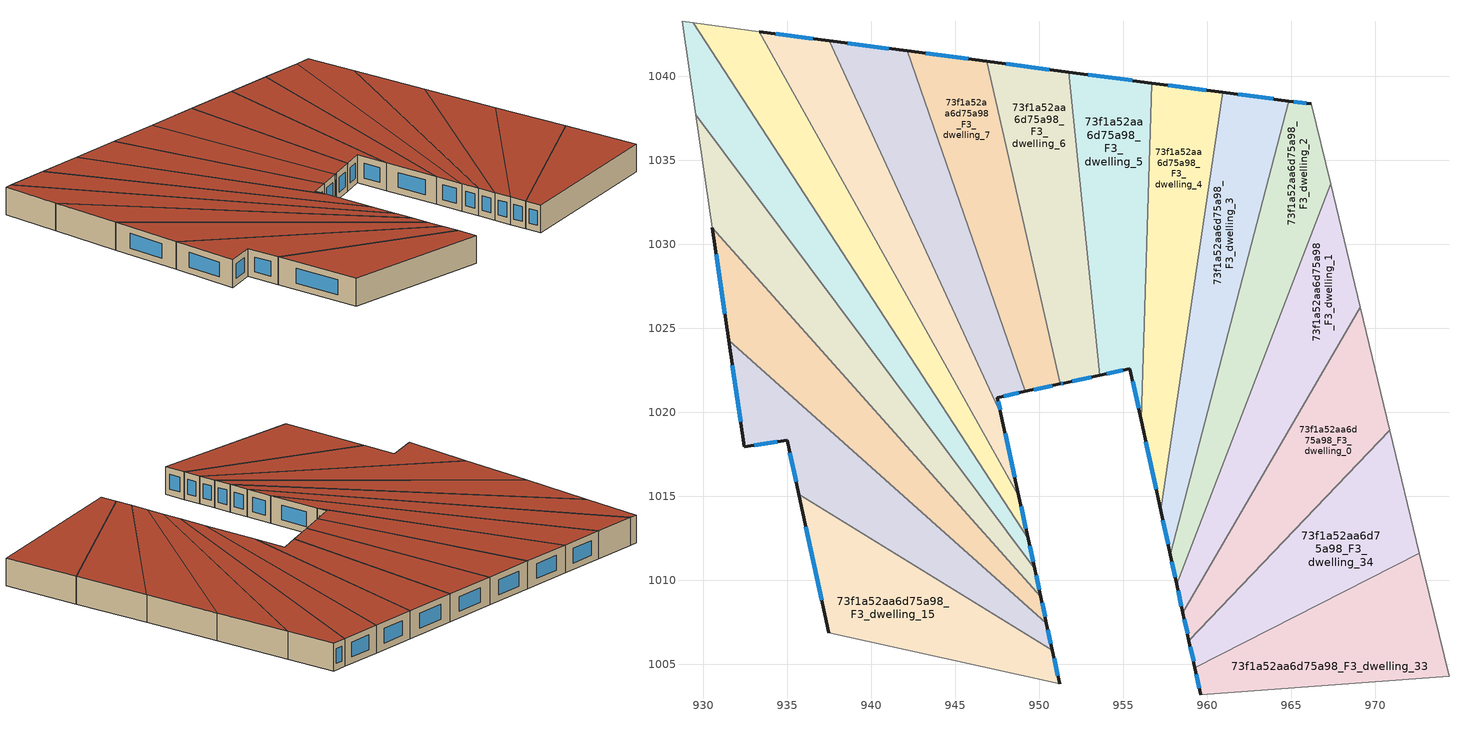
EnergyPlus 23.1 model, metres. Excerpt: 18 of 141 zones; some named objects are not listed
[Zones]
73f1a52aa6d75a98_F3_dwelling_0
 floor to 73f1a52aa6d75a98_F2_dwelling_0 (EU_floor_Construction): 969.1,1026.26 970.86,1018.93 958.91,1006.42 958.55,1008.08 z9
 wall outside (EU_wall_Construction): 958.55,1008.08 958.91,1006.42 z9:12
 wall to 73f1a52aa6d75a98_F3_dwelling_1 (EU_wall_Construction): 969.1,1026.26 958.55,1008.08 z9:12
 wall adiabatic (EU_wall_Construction): 970.86,1018.93 969.1,1026.26 z9:12
 wall to 73f1a52aa6d75a98_F3_dwelling_34 (EU_wall_Construction): 958.91,1006.42 970.86,1018.93 z9:12
 window (EU_Window_Construction): 958.63,1007.69 958.82,1006.81 z9.7:11.3
 roof outside (EU_roof_Construction): 958.91,1006.42 970.86,1018.93 969.1,1026.26 958.55,1008.08 z12
73f1a52aa6d75a98_F3_dwelling_1
 floor to 73f1a52aa6d75a98_F2_dwelling_1 (EU_floor_Construction): 967.33,1033.59 969.1,1026.26 958.55,1008.08 958.18,1009.76 z9
 wall outside (EU_wall_Construction): 958.18,1009.76 958.55,1008.08 z9:12
 wall to 73f1a52aa6d75a98_F3_dwelling_2 (EU_wall_Construction): 967.33,1033.59 958.18,1009.76 z9:12
 wall adiabatic (EU_wall_Construction): 969.1,1026.26 967.33,1033.59 z9:12
 window (EU_Window_Construction): 958.27,1009.37 958.46,1008.47 z9.7:11.3
 roof outside (EU_roof_Construction): 958.55,1008.08 969.1,1026.26 967.33,1033.59 958.18,1009.76 z12
73f1a52aa6d75a98_F3_dwelling_10
 floor to 73f1a52aa6d75a98_F2_dwelling_10 (EU_floor_Construction): 933.33,1042.66 948.79,1014.99 949.34,1012.47 929.42,1043.18 z9
 wall outside (EU_wall_Construction): 949.34,1012.47 948.79,1014.99 z9:12
 wall to 73f1a52aa6d75a98_F3_dwelling_11 (EU_wall_Construction): 929.42,1043.18 949.34,1012.47 z9:12
 wall adiabatic (EU_wall_Construction): 933.33,1042.66 929.42,1043.18 z9:12
 wall to 73f1a52aa6d75a98_F3_dwelling_9 (EU_wall_Construction): 948.79,1014.99 933.33,1042.66 z9:12
 window (EU_Window_Construction): 949.21,1013.06 948.92,1014.4 z9.7:11.3
 roof outside (EU_roof_Construction): 949.34,1012.47 948.79,1014.99 933.33,1042.66 929.42,1043.18 z12
73f1a52aa6d75a98_F3_dwelling_11
 floor to 73f1a52aa6d75a98_F2_dwelling_11 (EU_floor_Construction): 929.42,1043.18 949.34,1012.47 949.72,1010.7 929.55,1037.71 928.74,1043.26 z9
 wall outside (EU_wall_Construction): 949.72,1010.7 949.34,1012.47 z9:12
 wall to 73f1a52aa6d75a98_F3_dwelling_12 (EU_wall_Construction): 929.55,1037.71 949.72,1010.7 z9:12
 wall adiabatic (EU_wall_Construction): 929.42,1043.18 928.74,1043.26 929.55,1037.71 z9:12
 window (EU_Window_Construction): 949.63,1011.12 949.43,1012.06 z9.7:11.3
 roof outside (EU_roof_Construction): 949.72,1010.7 949.34,1012.47 929.42,1043.18 928.74,1043.26 929.55,1037.71 z12
73f1a52aa6d75a98_F3_dwelling_12
 floor to 73f1a52aa6d75a98_F2_dwelling_12 (EU_floor_Construction): 929.55,1037.71 949.72,1010.7 950.08,1009.04 930.54,1030.99 z9
 wall outside (EU_wall_Construction): 950.08,1009.04 949.72,1010.7 z9:12
 wall to 73f1a52aa6d75a98_F3_dwelling_13 (EU_wall_Construction): 930.54,1030.99 950.08,1009.04 z9:12
 wall adiabatic (EU_wall_Construction): 929.55,1037.71 930.54,1030.99 z9:12
 window (EU_Window_Construction): 950,1009.43 949.81,1010.31 z9.7:11.3
 roof outside (EU_roof_Construction): 950.08,1009.04 949.72,1010.7 929.55,1037.71 930.54,1030.99 z12
73f1a52aa6d75a98_F3_dwelling_13
 floor to 73f1a52aa6d75a98_F2_dwelling_13 (EU_floor_Construction): 930.54,1030.99 950.08,1009.04 950.43,1007.46 931.52,1024.28 z9
 wall outside (EU_wall_Construction): 950.43,1007.46 950.08,1009.04 / 930.54,1030.99 931.52,1024.28 z9:12
 wall to 73f1a52aa6d75a98_F3_dwelling_14 (EU_wall_Construction): 931.52,1024.28 950.43,1007.46 z9:12
 window (EU_Window_Construction): 950.35,1007.83 950.16,1008.66 / 930.77,1029.41 931.29,1025.85 z9.7:11.3
 roof outside (EU_roof_Construction): 950.43,1007.46 950.08,1009.04 930.54,1030.99 931.52,1024.28 z12
73f1a52aa6d75a98_F3_dwelling_14
 floor to 73f1a52aa6d75a98_F2_dwelling_14 (EU_floor_Construction): 950.43,1007.46 950.78,1005.83 935.69,1015.12 934.99,1018.34 932.45,1017.95 931.52,1024.28 z9
 wall outside (EU_wall_Construction): 931.52,1024.28 932.45,1017.95 934.99,1018.34 935.69,1015.12 / 950.78,1005.83 950.43,1007.46 z9:12
 wall to 73f1a52aa6d75a98_F3_dwelling_15 (EU_wall_Construction): 935.69,1015.12 950.78,1005.83 z9:12
 window (EU_Window_Construction): 931.74,1022.79 932.23,1019.44 / 950.7,1006.21 950.51,1007.07 / 935.15,1017.59 935.53,1015.87 / 933.04,1018.04 934.39,1018.25 z9.7:11.3
 roof outside (EU_roof_Construction): 950.78,1005.83 950.43,1007.46 931.52,1024.28 932.45,1017.95 934.99,1018.34 935.69,1015.12 z12
73f1a52aa6d75a98_F3_dwelling_15
 floor to 73f1a52aa6d75a98_F2_dwelling_15 (EU_floor_Construction): 950.78,1005.83 951.21,1003.85 937.48,1006.87 935.69,1015.12 z9
 wall outside (EU_wall_Construction): 951.21,1003.85 950.78,1005.83 / 935.69,1015.12 937.48,1006.87 z9:12
 wall to 73f1a52aa6d75a98_F3_dwelling_16 (EU_wall_Construction): 937.48,1006.87 951.21,1003.85 z9:12
 window (EU_Window_Construction): 951.11,1004.32 950.88,1005.37 / 936.11,1013.18 937.06,1008.81 z9.7:11.3
 roof outside (EU_roof_Construction): 951.21,1003.85 950.78,1005.83 935.69,1015.12 937.48,1006.87 z12
73f1a52aa6d75a98_F3_dwelling_2
 floor to 73f1a52aa6d75a98_F2_dwelling_2 (EU_floor_Construction): 966.19,1038.35 967.33,1033.59 958.18,1009.76 957.8,1011.54 964.84,1038.53 z9
 wall outside (EU_wall_Construction): 957.8,1011.54 958.18,1009.76 / 966.19,1038.35 964.84,1038.53 z9:12
 wall to 73f1a52aa6d75a98_F3_dwelling_3 (EU_wall_Construction): 964.84,1038.53 957.8,1011.54 z9:12
 wall adiabatic (EU_wall_Construction): 967.33,1033.59 966.19,1038.35 z9:12
 window (EU_Window_Construction): 957.89,1011.12 958.09,1010.18 / 965.87,1038.39 965.16,1038.48 z9.7:11.3
 roof outside (EU_roof_Construction): 958.18,1009.76 967.33,1033.59 966.19,1038.35 964.84,1038.53 957.8,1011.54 z12
73f1a52aa6d75a98_F3_dwelling_3
 floor to 73f1a52aa6d75a98_F2_dwelling_3 (EU_floor_Construction): 964.84,1038.53 957.8,1011.54 957.22,1014.18 960.91,1039.04 z9
 wall outside (EU_wall_Construction): 957.22,1014.18 957.8,1011.54 / 964.84,1038.53 960.91,1039.04 z9:12
 wall to 73f1a52aa6d75a98_F3_dwelling_4 (EU_wall_Construction): 960.91,1039.04 957.22,1014.18 z9:12
 window (EU_Window_Construction): 957.36,1013.56 957.66,1012.16 / 963.92,1038.65 961.84,1038.92 z9.7:11.3
 roof outside (EU_roof_Construction): 957.8,1011.54 964.84,1038.53 960.91,1039.04 957.22,1014.18 z12
73f1a52aa6d75a98_F3_dwelling_33
 floor to 73f1a52aa6d75a98_F2_dwelling_33 (EU_floor_Construction): 972.62,1011.61 974.38,1004.29 959.61,1003.2 959.26,1004.79 z9
 wall outside (EU_wall_Construction): 959.26,1004.79 959.61,1003.2 z9:12
 wall to 73f1a52aa6d75a98_F3_dwelling_34 (EU_wall_Construction): 972.62,1011.61 959.26,1004.79 z9:12
 wall adiabatic (EU_wall_Construction): 974.38,1004.29 972.62,1011.61 z9:12
 wall to 73f1a52aa6d75a98_F3_dwelling_32 (EU_wall_Construction): 959.61,1003.2 974.38,1004.29 z9:12
 window (EU_Window_Construction): 959.34,1004.42 959.53,1003.57 z9.7:11.3
 roof outside (EU_roof_Construction): 974.38,1004.29 972.62,1011.61 959.26,1004.79 959.61,1003.2 z12
73f1a52aa6d75a98_F3_dwelling_34
 floor to 73f1a52aa6d75a98_F2_dwelling_34 (EU_floor_Construction): 970.86,1018.93 972.62,1011.61 959.26,1004.79 958.91,1006.42 z9
 wall outside (EU_wall_Construction): 958.91,1006.42 959.26,1004.79 z9:12
 wall adiabatic (EU_wall_Construction): 972.62,1011.61 970.86,1018.93 z9:12
 window (EU_Window_Construction): 958.99,1006.04 959.18,1005.18 z9.7:11.3
 roof outside (EU_roof_Construction): 972.62,1011.61 970.86,1018.93 958.91,1006.42 959.26,1004.79 z12
73f1a52aa6d75a98_F3_dwelling_4
 floor to 73f1a52aa6d75a98_F2_dwelling_4 (EU_floor_Construction): 960.91,1039.04 957.22,1014.18 956.06,1019.51 956.69,1039.6 z9
 wall outside (EU_wall_Construction): 956.06,1019.51 957.22,1014.18 / 960.91,1039.04 956.69,1039.6 z9:12
 wall to 73f1a52aa6d75a98_F3_dwelling_5 (EU_wall_Construction): 956.69,1039.6 956.06,1019.51 z9:12
 window (EU_Window_Construction): 956.34,1018.26 956.95,1015.44 / 959.92,1039.17 957.68,1039.47 z9.7:11.3
 roof outside (EU_roof_Construction): 957.22,1014.18 960.91,1039.04 956.69,1039.6 956.06,1019.51 z12
73f1a52aa6d75a98_F3_dwelling_5
 floor to 73f1a52aa6d75a98_F2_dwelling_5 (EU_floor_Construction): 956.69,1039.6 956.06,1019.51 955.4,1022.58 953.58,1022.19 951.75,1040.25 z9
 wall outside (EU_wall_Construction): 953.58,1022.19 955.4,1022.58 956.06,1019.51 / 956.69,1039.6 951.75,1040.25 z9:12
 wall to 73f1a52aa6d75a98_F3_dwelling_6 (EU_wall_Construction): 951.75,1040.25 953.58,1022.19 z9:12
 window (EU_Window_Construction): 955.55,1021.86 955.91,1020.23 / 954.01,1022.29 954.97,1022.49 / 955.53,1039.75 952.91,1040.09 z9.7:11.3
 roof outside (EU_roof_Construction): 956.06,1019.51 956.69,1039.6 951.75,1040.25 953.58,1022.19 955.4,1022.58 z12
73f1a52aa6d75a98_F3_dwelling_6
 floor to 73f1a52aa6d75a98_F2_dwelling_6 (EU_floor_Construction): 951.75,1040.25 953.58,1022.19 951.46,1021.74 951.26,1021.69 946.88,1040.88 z9
 wall outside (EU_wall_Construction): 951.26,1021.69 951.46,1021.74 953.58,1022.19 / 951.75,1040.25 946.88,1040.88 z9:12
 wall to 73f1a52aa6d75a98_F3_dwelling_7 (EU_wall_Construction): 946.88,1040.88 951.26,1021.69 z9:12
 window (EU_Window_Construction): 951.96,1021.84 953.08,1022.09 / 951.3,1021.7 951.41,1021.73 / 950.6,1040.4 948.02,1040.73 z9.7:11.3
 roof outside (EU_roof_Construction): 953.58,1022.19 951.75,1040.25 946.88,1040.88 951.26,1021.69 951.46,1021.74 z12
73f1a52aa6d75a98_F3_dwelling_7
 floor to 73f1a52aa6d75a98_F2_dwelling_7 (EU_floor_Construction): 946.88,1040.88 951.26,1021.69 949.17,1021.24 942.13,1041.51 z9
 wall outside (EU_wall_Construction): 949.17,1021.24 951.26,1021.69 / 946.88,1040.88 942.13,1041.51 z9:12
 wall to 73f1a52aa6d75a98_F3_dwelling_8 (EU_wall_Construction): 942.13,1041.51 949.17,1021.24 z9:12
 window (EU_Window_Construction): 949.66,1021.35 950.77,1021.59 / 945.76,1041.03 943.25,1041.36 z9.7:11.3
 roof outside (EU_roof_Construction): 951.26,1021.69 946.88,1040.88 942.13,1041.51 949.17,1021.24 z12
73f1a52aa6d75a98_F3_dwelling_8
 floor to 73f1a52aa6d75a98_F2_dwelling_8 (EU_floor_Construction): 942.13,1041.51 949.17,1021.24 947.51,1020.88 947.72,1019.91 937.5,1042.11 z9
 wall outside (EU_wall_Construction): 947.72,1019.91 947.51,1020.88 949.17,1021.24 / 942.13,1041.51 937.5,1042.11 z9:12
 wall to 73f1a52aa6d75a98_F3_dwelling_9 (EU_wall_Construction): 937.5,1042.11 947.72,1019.91 z9:12
 window (EU_Window_Construction): 947.9,1020.96 948.78,1021.16 / 947.67,1020.14 947.56,1020.65 / 941.05,1041.65 938.59,1041.97 z9.7:11.3
 roof outside (EU_roof_Construction): 949.17,1021.24 942.13,1041.51 937.5,1042.11 947.72,1019.91 947.51,1020.88 z12
73f1a52aa6d75a98_F3_dwelling_9
 floor to 73f1a52aa6d75a98_F2_dwelling_9 (EU_floor_Construction): 937.5,1042.11 947.72,1019.91 948.79,1014.99 933.33,1042.66 z9
 wall outside (EU_wall_Construction): 948.79,1014.99 947.72,1019.91 / 937.5,1042.11 933.33,1042.66 z9:12
 window (EU_Window_Construction): 948.54,1016.15 947.97,1018.76 / 936.52,1042.24 934.31,1042.53 z9.7:11.3
 roof outside (EU_roof_Construction): 948.79,1014.99 947.72,1019.91 937.5,1042.11 933.33,1042.66 z12
[Building]
EU S2 Campaign: North Axis=0; Terrain=City; Solar Distribution=FullExterior
[Site:Location]
Budapest.Ferenc.Liszt.Intl.AP: Latitude=47.437; Longitude=19.256; Time Zone=1; Elevation=185
[SizingPeriod:WeatherFileDays]
AnnualSizingPeriod: Begin Month=1; Begin Day of Month=1; End Month=12; End Day of Month=31; Day of Week for Start Day=Monday; Use Weather File Daylight Saving Period=No; Use Weather File Rain and Snow Indicators=No
[MATERIAL]
EU_InternalMass_Material: Roughness=MediumRough; Thickness=0.1; Conductivity=1; Density=1800; Specific Heat=900; Thermal Absorptance=0.9; Solar Absorptance=0.7; Visible Absorptance=0.7
[MATERIAL:NOMASS] Roughness=MediumRough; Thermal Absorptance=0.9; Solar Absorptance=0.7; Visible Absorptance=0.7
Name | Thermal Resistance
EU_wall_NoMass | 0.832559
EU_roof_NoMass | 1.39638
EU_floor_NoMass | 0.872794
[WINDOWMATERIAL:SIMPLEGLAZINGSYSTEM]
EU_Window_SimpleGlazing: UFactor=2.79869; Solar Heat Gain Coefficient=0.75; Visible Transmittance=0.75
[CONSTRUCTION]
EU_wall_Construction: EU_wall_NoMass
EU_roof_Construction: EU_roof_NoMass
EU_floor_Construction: EU_floor_NoMass
EU_Window_Construction: EU_Window_SimpleGlazing
EU_InternalMass_Construction: EU_InternalMass_Material
[ZONE] Type=1; Multiplier=1; Ceiling Height=autocalculate; Floor Area=autocalculate; Part of Total Floor Area=Yes
Name | Volume
73f1a52aa6d75a98_F3_dwelling_0 | 200.503
73f1a52aa6d75a98_F3_dwelling_1 | 200.511
73f1a52aa6d75a98_F3_dwelling_10 | 200.497
73f1a52aa6d75a98_F3_dwelling_11 | 200.552
73f1a52aa6d75a98_F3_dwelling_12 | 200.498
73f1a52aa6d75a98_F3_dwelling_13 | 200.462
73f1a52aa6d75a98_F3_dwelling_14 | 200.506
73f1a52aa6d75a98_F3_dwelling_15 | 200.49
73f1a52aa6d75a98_F3_dwelling_2 | 200.483
73f1a52aa6d75a98_F3_dwelling_3 | 200.464
73f1a52aa6d75a98_F3_dwelling_33 | 200.458
73f1a52aa6d75a98_F3_dwelling_34 | 200.532
73f1a52aa6d75a98_F3_dwelling_4; 73f1a52aa6d75a98_F3_dwelling_5 | 200.487
73f1a52aa6d75a98_F3_dwelling_6 | 200.545
73f1a52aa6d75a98_F3_dwelling_7 | 200.476
73f1a52aa6d75a98_F3_dwelling_8 | 200.58
73f1a52aa6d75a98_F3_dwelling_9 | 200.434
[INTERNALMASS] Construction=EU_InternalMass_Construction
Name | Zone or ZoneList | Surface Area
73f1a52aa6d75a98_F3_dwelling_0_EU_InternalMass | 73f1a52aa6d75a98_F3_dwelling_0 | 66.8345
73f1a52aa6d75a98_F3_dwelling_1_EU_InternalMass | 73f1a52aa6d75a98_F3_dwelling_1 | 66.8369
73f1a52aa6d75a98_F3_dwelling_2_EU_InternalMass | 73f1a52aa6d75a98_F3_dwelling_2 | 66.8278
73f1a52aa6d75a98_F3_dwelling_3_EU_InternalMass | 73f1a52aa6d75a98_F3_dwelling_3 | 66.8212
73f1a52aa6d75a98_F3_dwelling_4_EU_InternalMass | 73f1a52aa6d75a98_F3_dwelling_4 | 66.8288
73f1a52aa6d75a98_F3_dwelling_5_EU_InternalMass | 73f1a52aa6d75a98_F3_dwelling_5 | 66.829
73f1a52aa6d75a98_F3_dwelling_6_EU_InternalMass | 73f1a52aa6d75a98_F3_dwelling_6 | 66.8482
73f1a52aa6d75a98_F3_dwelling_7_EU_InternalMass | 73f1a52aa6d75a98_F3_dwelling_7 | 66.8254
73f1a52aa6d75a98_F3_dwelling_8_EU_InternalMass | 73f1a52aa6d75a98_F3_dwelling_8 | 66.8601
73f1a52aa6d75a98_F3_dwelling_9_EU_InternalMass | 73f1a52aa6d75a98_F3_dwelling_9 | 66.8114
73f1a52aa6d75a98_F3_dwelling_10_EU_InternalMass | 73f1a52aa6d75a98_F3_dwelling_10 | 66.8321
73f1a52aa6d75a98_F3_dwelling_11_EU_InternalMass | 73f1a52aa6d75a98_F3_dwelling_11 | 66.8505
73f1a52aa6d75a98_F3_dwelling_12_EU_InternalMass | 73f1a52aa6d75a98_F3_dwelling_12 | 66.8329
73f1a52aa6d75a98_F3_dwelling_13_EU_InternalMass | 73f1a52aa6d75a98_F3_dwelling_13 | 66.8206
73f1a52aa6d75a98_F3_dwelling_14_EU_InternalMass | 73f1a52aa6d75a98_F3_dwelling_14 | 66.8354
73f1a52aa6d75a98_F3_dwelling_15_EU_InternalMass | 73f1a52aa6d75a98_F3_dwelling_15 | 66.8298
73f1a52aa6d75a98_F3_dwelling_33_EU_InternalMass | 73f1a52aa6d75a98_F3_dwelling_33 | 66.8193
73f1a52aa6d75a98_F3_dwelling_34_EU_InternalMass | 73f1a52aa6d75a98_F3_dwelling_34 | 66.844
[OTHEREQUIPMENT] Fuel Type=Electricity; Design Level Calculation Method=Watts/Area; Power per Zone Floor Area=1; Fraction Latent=0; Fraction Radiant=0; Fraction Lost=0; Carbon Dioxide Generation Rate=0; EndUse Subcategory=EU_Step8_InternalGains
Name | Zone or ZoneList or Space or SpaceList | Schedule
EU_Step8_InternalGain_73f1a52aa6d75a98_F3_dwelling_0_f000 | 73f1a52aa6d75a98_F3_dwelling_0 | EU_Step8_GainSchedule_73f1a52aa6d75a98_F3_dwelling_0_f000
EU_Step8_InternalGain_73f1a52aa6d75a98_F3_dwelling_1_f000 | 73f1a52aa6d75a98_F3_dwelling_1 | EU_Step8_GainSchedule_73f1a52aa6d75a98_F3_dwelling_1_f000
EU_Step8_InternalGain_73f1a52aa6d75a98_F3_dwelling_2_f000 | 73f1a52aa6d75a98_F3_dwelling_2 | EU_Step8_GainSchedule_73f1a52aa6d75a98_F3_dwelling_2_f000
EU_Step8_InternalGain_73f1a52aa6d75a98_F3_dwelling_3_f000 | 73f1a52aa6d75a98_F3_dwelling_3 | EU_Step8_GainSchedule_73f1a52aa6d75a98_F3_dwelling_3_f000
EU_Step8_InternalGain_73f1a52aa6d75a98_F3_dwelling_4_f000 | 73f1a52aa6d75a98_F3_dwelling_4 | EU_Step8_GainSchedule_73f1a52aa6d75a98_F3_dwelling_4_f000
EU_Step8_InternalGain_73f1a52aa6d75a98_F3_dwelling_5_f000 | 73f1a52aa6d75a98_F3_dwelling_5 | EU_Step8_GainSchedule_73f1a52aa6d75a98_F3_dwelling_5_f000
EU_Step8_InternalGain_73f1a52aa6d75a98_F3_dwelling_6_f000 | 73f1a52aa6d75a98_F3_dwelling_6 | EU_Step8_GainSchedule_73f1a52aa6d75a98_F3_dwelling_6_f000
EU_Step8_InternalGain_73f1a52aa6d75a98_F3_dwelling_7_f000 | 73f1a52aa6d75a98_F3_dwelling_7 | EU_Step8_GainSchedule_73f1a52aa6d75a98_F3_dwelling_7_f000
EU_Step8_InternalGain_73f1a52aa6d75a98_F3_dwelling_8_f000 | 73f1a52aa6d75a98_F3_dwelling_8 | EU_Step8_GainSchedule_73f1a52aa6d75a98_F3_dwelling_8_f000
EU_Step8_InternalGain_73f1a52aa6d75a98_F3_dwelling_9_f000 | 73f1a52aa6d75a98_F3_dwelling_9 | EU_Step8_GainSchedule_73f1a52aa6d75a98_F3_dwelling_9_f000
EU_Step8_InternalGain_73f1a52aa6d75a98_F3_dwelling_10_f000 | 73f1a52aa6d75a98_F3_dwelling_10 | EU_Step8_GainSchedule_73f1a52aa6d75a98_F3_dwelling_10_f000
EU_Step8_InternalGain_73f1a52aa6d75a98_F3_dwelling_11_f000 | 73f1a52aa6d75a98_F3_dwelling_11 | EU_Step8_GainSchedule_73f1a52aa6d75a98_F3_dwelling_11_f000
EU_Step8_InternalGain_73f1a52aa6d75a98_F3_dwelling_12_f000 | 73f1a52aa6d75a98_F3_dwelling_12 | EU_Step8_GainSchedule_73f1a52aa6d75a98_F3_dwelling_12_f000
EU_Step8_InternalGain_73f1a52aa6d75a98_F3_dwelling_13_f000 | 73f1a52aa6d75a98_F3_dwelling_13 | EU_Step8_GainSchedule_73f1a52aa6d75a98_F3_dwelling_13_f000
EU_Step8_InternalGain_73f1a52aa6d75a98_F3_dwelling_14_f000 | 73f1a52aa6d75a98_F3_dwelling_14 | EU_Step8_GainSchedule_73f1a52aa6d75a98_F3_dwelling_14_f000
EU_Step8_InternalGain_73f1a52aa6d75a98_F3_dwelling_15_f000 | 73f1a52aa6d75a98_F3_dwelling_15 | EU_Step8_GainSchedule_73f1a52aa6d75a98_F3_dwelling_15_f000
EU_Step8_InternalGain_73f1a52aa6d75a98_F3_dwelling_33_f000 | 73f1a52aa6d75a98_F3_dwelling_33 | EU_Step8_GainSchedule_73f1a52aa6d75a98_F3_dwelling_33_f000
EU_Step8_InternalGain_73f1a52aa6d75a98_F3_dwelling_34_f000 | 73f1a52aa6d75a98_F3_dwelling_34 | EU_Step8_GainSchedule_73f1a52aa6d75a98_F3_dwelling_34_f000
[ZONEVENTILATION:DESIGNFLOWRATE] Schedule=EU_AlwaysOn; Design Flow Rate Calculation Method=AirChanges/Hour; Air Changes per Hour=0.475469; Ventilation Type=Natural; Fan Pressure Rise=0; Fan Total Efficiency=1; Constant Term Coefficient=1; Temperature Term Coefficient=0; Velocity Term Coefficient=0; Velocity Squared Term Coefficient=0; Minimum Indoor Temperature=-100; Maximum Indoor Temperature=100; Delta Temperature=-100; Minimum Outdoor Temperature=-100; Maximum Outdoor Temperature=100; Maximum Wind Speed=40
Name | Zone or ZoneList or Space or SpaceList
EU_ConstantAir_73f1a52aa6d75a98_F3_dwelling_0 | 73f1a52aa6d75a98_F3_dwelling_0
EU_ConstantAir_73f1a52aa6d75a98_F3_dwelling_1 | 73f1a52aa6d75a98_F3_dwelling_1
EU_ConstantAir_73f1a52aa6d75a98_F3_dwelling_2 | 73f1a52aa6d75a98_F3_dwelling_2
EU_ConstantAir_73f1a52aa6d75a98_F3_dwelling_3 | 73f1a52aa6d75a98_F3_dwelling_3
EU_ConstantAir_73f1a52aa6d75a98_F3_dwelling_4 | 73f1a52aa6d75a98_F3_dwelling_4
EU_ConstantAir_73f1a52aa6d75a98_F3_dwelling_5 | 73f1a52aa6d75a98_F3_dwelling_5
EU_ConstantAir_73f1a52aa6d75a98_F3_dwelling_6 | 73f1a52aa6d75a98_F3_dwelling_6
EU_ConstantAir_73f1a52aa6d75a98_F3_dwelling_7 | 73f1a52aa6d75a98_F3_dwelling_7
EU_ConstantAir_73f1a52aa6d75a98_F3_dwelling_8 | 73f1a52aa6d75a98_F3_dwelling_8
EU_ConstantAir_73f1a52aa6d75a98_F3_dwelling_9 | 73f1a52aa6d75a98_F3_dwelling_9
EU_ConstantAir_73f1a52aa6d75a98_F3_dwelling_10 | 73f1a52aa6d75a98_F3_dwelling_10
EU_ConstantAir_73f1a52aa6d75a98_F3_dwelling_11 | 73f1a52aa6d75a98_F3_dwelling_11
EU_ConstantAir_73f1a52aa6d75a98_F3_dwelling_12 | 73f1a52aa6d75a98_F3_dwelling_12
EU_ConstantAir_73f1a52aa6d75a98_F3_dwelling_13 | 73f1a52aa6d75a98_F3_dwelling_13
EU_ConstantAir_73f1a52aa6d75a98_F3_dwelling_14 | 73f1a52aa6d75a98_F3_dwelling_14
EU_ConstantAir_73f1a52aa6d75a98_F3_dwelling_15 | 73f1a52aa6d75a98_F3_dwelling_15
EU_ConstantAir_73f1a52aa6d75a98_F3_dwelling_33 | 73f1a52aa6d75a98_F3_dwelling_33
EU_ConstantAir_73f1a52aa6d75a98_F3_dwelling_34 | 73f1a52aa6d75a98_F3_dwelling_34
[HVACTEMPLATE:ZONE:IDEALLOADSAIRSYSTEM] System Availability Schedule=EU_AlwaysOn; Maximum Heating Supply Air Temperature=50; Minimum Cooling Supply Air Temperature=13; Maximum Heating Supply Air Humidity Ratio=0.0156; Minimum Cooling Supply Air Humidity Ratio=0.0077; Heating Limit=NoLimit; Cooling Limit=NoLimit; Heating Availability Schedule=EU_AlwaysOn; Cooling Availability Schedule=EU_CoolingOff; Dehumidification Control Type=ConstantSensibleHeatRatio; Cooling Sensible Heat Ratio=0.7; Dehumidification Setpoint=60; Humidification Control Type=None; Humidification Setpoint=30; Outdoor Air Method=None; Outdoor Air Flow Rate per Person=0.00944; Outdoor Air Flow Rate per Zone Floor Area=0; Outdoor Air Flow Rate per Zone=0; Demand Controlled Ventilation Type=None; Outdoor Air Economizer Type=NoEconomizer; Heat Recovery Type=None; Sensible Heat Recovery Effectiveness=0.7; Latent Heat Recovery Effectiveness=0.65
Name | Template Thermostat
73f1a52aa6d75a98_F3_dwelling_0 | EU_HeatOnly_73f1a52aa6d75a98_F3_dwelling_0
73f1a52aa6d75a98_F3_dwelling_1 | EU_HeatOnly_73f1a52aa6d75a98_F3_dwelling_1
73f1a52aa6d75a98_F3_dwelling_2 | EU_HeatOnly_73f1a52aa6d75a98_F3_dwelling_2
73f1a52aa6d75a98_F3_dwelling_3 | EU_HeatOnly_73f1a52aa6d75a98_F3_dwelling_3
73f1a52aa6d75a98_F3_dwelling_4 | EU_HeatOnly_73f1a52aa6d75a98_F3_dwelling_4
73f1a52aa6d75a98_F3_dwelling_5 | EU_HeatOnly_73f1a52aa6d75a98_F3_dwelling_5
73f1a52aa6d75a98_F3_dwelling_6 | EU_HeatOnly_73f1a52aa6d75a98_F3_dwelling_6
73f1a52aa6d75a98_F3_dwelling_7 | EU_HeatOnly_73f1a52aa6d75a98_F3_dwelling_7
73f1a52aa6d75a98_F3_dwelling_8 | EU_HeatOnly_73f1a52aa6d75a98_F3_dwelling_8
73f1a52aa6d75a98_F3_dwelling_9 | EU_HeatOnly_73f1a52aa6d75a98_F3_dwelling_9
73f1a52aa6d75a98_F3_dwelling_10 | EU_HeatOnly_73f1a52aa6d75a98_F3_dwelling_10
73f1a52aa6d75a98_F3_dwelling_11 | EU_HeatOnly_73f1a52aa6d75a98_F3_dwelling_11
73f1a52aa6d75a98_F3_dwelling_12 | EU_HeatOnly_73f1a52aa6d75a98_F3_dwelling_12
73f1a52aa6d75a98_F3_dwelling_13 | EU_HeatOnly_73f1a52aa6d75a98_F3_dwelling_13
73f1a52aa6d75a98_F3_dwelling_14 | EU_HeatOnly_73f1a52aa6d75a98_F3_dwelling_14
73f1a52aa6d75a98_F3_dwelling_15 | EU_HeatOnly_73f1a52aa6d75a98_F3_dwelling_15
73f1a52aa6d75a98_F3_dwelling_33 | EU_HeatOnly_73f1a52aa6d75a98_F3_dwelling_33
73f1a52aa6d75a98_F3_dwelling_34 | EU_HeatOnly_73f1a52aa6d75a98_F3_dwelling_34
[SIZING:ZONE] Zone Cooling Design Supply Air Temperature Input Method=SupplyAirTemperature; Zone Cooling Design Supply Air Temperature=13; Zone Heating Design Supply Air Temperature Input Method=SupplyAirTemperature; Zone Heating Design Supply Air Temperature=50; Zone Cooling Design Supply Air Humidity Ratio=0.008; Zone Heating Design Supply Air Humidity Ratio=0.008; Cooling Design Air Flow Method=DesignDay; Cooling Design Air Flow Rate=0; Cooling Minimum Air Flow per Zone Floor Area=0.000762; Cooling Minimum Air Flow=0; Cooling Minimum Air Flow Fraction=0.2; Heating Design Air Flow Method=DesignDay; Heating Design Air Flow Rate=0; Heating Maximum Air Flow per Zone Floor Area=0.002032; Heating Maximum Air Flow=0.141576; Heating Maximum Air Flow Fraction=0.3; Account for Dedicated Outdoor Air System=No; Dedicated Outdoor Air System Control Strategy=NeutralSupplyAir; Dedicated Outdoor Air Low Setpoint Temperature for Design=autosize; Dedicated Outdoor Air High Setpoint Temperature for Design=autosize; Zone Load Sizing Method=Sensible Load Only No Latent Load; Zone Latent Cooling Design Supply Air Humidity Ratio Input Method=HumidityRatioDifference; Zone Cooling Design Supply Air Humidity Ratio Difference=0.005; Zone Latent Heating Design Supply Air Humidity Ratio Input Method=HumidityRatioDifference; Zone Humidification Design Supply Air Humidity Ratio Difference=0.005
73f1a52aa6d75a98_F3_dwelling_0; 73f1a52aa6d75a98_F3_dwelling_1; 73f1a52aa6d75a98_F3_dwelling_2; 73f1a52aa6d75a98_F3_dwelling_3; 73f1a52aa6d75a98_F3_dwelling_4; 73f1a52aa6d75a98_F3_dwelling_5; 73f1a52aa6d75a98_F3_dwelling_6; 73f1a52aa6d75a98_F3_dwelling_7; 73f1a52aa6d75a98_F3_dwelling_8; 73f1a52aa6d75a98_F3_dwelling_9; 73f1a52aa6d75a98_F3_dwelling_10; 73f1a52aa6d75a98_F3_dwelling_11; 73f1a52aa6d75a98_F3_dwelling_12; 73f1a52aa6d75a98_F3_dwelling_13; 73f1a52aa6d75a98_F3_dwelling_14; 73f1a52aa6d75a98_F3_dwelling_15; 73f1a52aa6d75a98_F3_dwelling_33; 73f1a52aa6d75a98_F3_dwelling_34
[SCHEDULE:CONSTANT]
Name | Hourly Value
EU_AlwaysOn | 1
EU_CoolingOff | 0
[SCHEDULE:FILE] Column Number=1; Rows to Skip at Top=0; Number of Hours of Data=8760; Column Separator=Comma; Interpolate to Timestep=No; Minutes per Item=60; Adjust Schedule for Daylight Savings=Yes
Name | File
EU_Step8_GainSchedule_73f1a52aa6d75a98_F3_dwelling_0_f000 | ../../schedules/73f1a52aa6d75a98/73f1a52aa6d75a98_F3_dwelling_0_f000_gain.csv
EU_Step8_GainSchedule_73f1a52aa6d75a98_F3_dwelling_1_f000 | ../../schedules/73f1a52aa6d75a98/73f1a52aa6d75a98_F3_dwelling_1_f000_gain.csv
EU_Step8_GainSchedule_73f1a52aa6d75a98_F3_dwelling_2_f000 | ../../schedules/73f1a52aa6d75a98/73f1a52aa6d75a98_F3_dwelling_2_f000_gain.csv
EU_Step8_GainSchedule_73f1a52aa6d75a98_F3_dwelling_3_f000 | ../../schedules/73f1a52aa6d75a98/73f1a52aa6d75a98_F3_dwelling_3_f000_gain.csv
EU_Step8_GainSchedule_73f1a52aa6d75a98_F3_dwelling_4_f000 | ../../schedules/73f1a52aa6d75a98/73f1a52aa6d75a98_F3_dwelling_4_f000_gain.csv
EU_Step8_GainSchedule_73f1a52aa6d75a98_F3_dwelling_5_f000 | ../../schedules/73f1a52aa6d75a98/73f1a52aa6d75a98_F3_dwelling_5_f000_gain.csv
EU_Step8_GainSchedule_73f1a52aa6d75a98_F3_dwelling_6_f000 | ../../schedules/73f1a52aa6d75a98/73f1a52aa6d75a98_F3_dwelling_6_f000_gain.csv
EU_Step8_GainSchedule_73f1a52aa6d75a98_F3_dwelling_7_f000 | ../../schedules/73f1a52aa6d75a98/73f1a52aa6d75a98_F3_dwelling_7_f000_gain.csv
EU_Step8_GainSchedule_73f1a52aa6d75a98_F3_dwelling_8_f000 | ../../schedules/73f1a52aa6d75a98/73f1a52aa6d75a98_F3_dwelling_8_f000_gain.csv
EU_Step8_GainSchedule_73f1a52aa6d75a98_F3_dwelling_9_f000 | ../../schedules/73f1a52aa6d75a98/73f1a52aa6d75a98_F3_dwelling_9_f000_gain.csv
EU_Step8_GainSchedule_73f1a52aa6d75a98_F3_dwelling_10_f000 | ../../schedules/73f1a52aa6d75a98/73f1a52aa6d75a98_F3_dwelling_10_f000_gain.csv
EU_Step8_GainSchedule_73f1a52aa6d75a98_F3_dwelling_11_f000 | ../../schedules/73f1a52aa6d75a98/73f1a52aa6d75a98_F3_dwelling_11_f000_gain.csv
EU_Step8_GainSchedule_73f1a52aa6d75a98_F3_dwelling_12_f000 | ../../schedules/73f1a52aa6d75a98/73f1a52aa6d75a98_F3_dwelling_12_f000_gain.csv
EU_Step8_GainSchedule_73f1a52aa6d75a98_F3_dwelling_13_f000 | ../../schedules/73f1a52aa6d75a98/73f1a52aa6d75a98_F3_dwelling_13_f000_gain.csv
EU_Step8_GainSchedule_73f1a52aa6d75a98_F3_dwelling_14_f000 | ../../schedules/73f1a52aa6d75a98/73f1a52aa6d75a98_F3_dwelling_14_f000_gain.csv
EU_Step8_GainSchedule_73f1a52aa6d75a98_F3_dwelling_15_f000 | ../../schedules/73f1a52aa6d75a98/73f1a52aa6d75a98_F3_dwelling_15_f000_gain.csv
EU_Step8_GainSchedule_73f1a52aa6d75a98_F3_dwelling_33_f000 | ../../schedules/73f1a52aa6d75a98/73f1a52aa6d75a98_F3_dwelling_33_f000_gain.csv
EU_Step8_GainSchedule_73f1a52aa6d75a98_F3_dwelling_34_f000 | ../../schedules/73f1a52aa6d75a98/73f1a52aa6d75a98_F3_dwelling_34_f000_gain.csv
